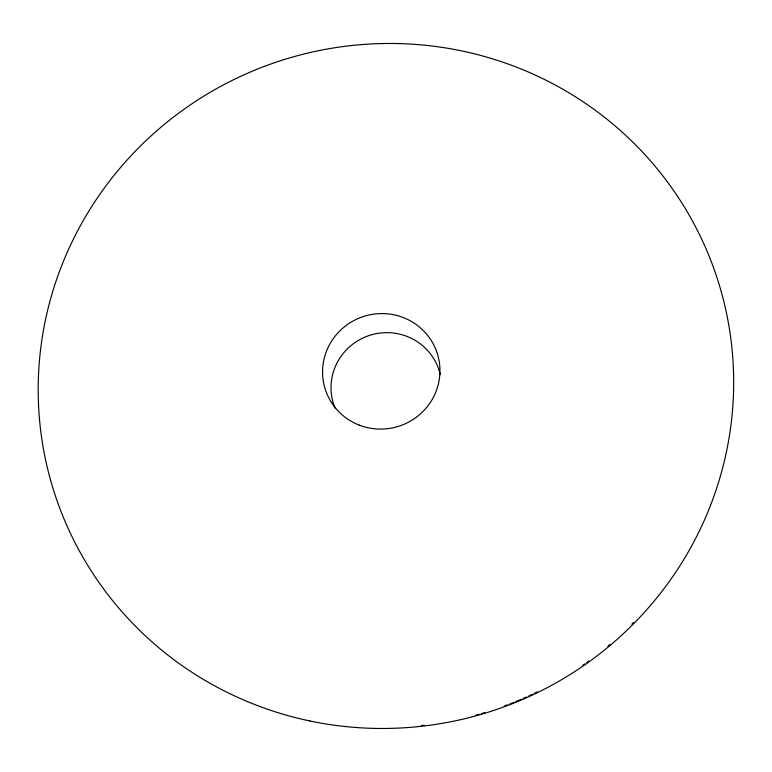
<?xml version="1.0" encoding="UTF-8"?>
<svg xmlns="http://www.w3.org/2000/svg" width="772" height="772" viewBox="0 0 772 772"><rect width="100%" height="100%" fill="white"/><g stroke="black" fill="none" stroke-linecap="round" stroke-linejoin="round"><path stroke-width="1.16" d="M335.058 408.156A55.391 54.426 -17.7 0 1 369.711 335.337A55.391 54.426 -17.7 0 1 440.223 374.488M633.542 622.464A345.277 339.014 -17.7 0 1 631.872 624.162M609.793 644.572A345.277 339.014 -17.7 0 1 607.94 646.125M588.795 661.035A345.277 339.014 -17.7 0 1 586.817 662.453M584.838 663.852A345.277 339.014 -17.7 0 1 582.85 665.242M537.399 691.895A345.277 339.014 -17.7 0 1 534.156 693.468M531.985 694.491A345.277 339.014 -17.7 0 1 528.714 696.006M526.514 697A345.277 339.014 -17.7 0 1 523.213 698.457M521.003 699.413A345.277 339.014 -17.7 0 1 515.445 701.729M513.216 702.636A345.277 339.014 -17.7 0 1 509.848 703.958M507.6 704.817A345.277 339.014 -17.7 0 1 504.222 706.081M484.903 712.566A345.277 339.014 -17.7 0 1 481.477 713.589M479.19 714.245A345.277 339.014 -17.7 0 1 475.764 715.2M424.118 725.284A345.277 339.014 -17.7 0 1 421.724 725.555M359.163 425.092A58.797 57.649 -17.7 0 0 439.393 362.772A58.797 57.649 -17.7 0 0 345.219 326.16A58.797 57.649 -17.7 0 0 359.163 425.092M309.871 720.971A348.326 341.899 -17.7 0 0 717.815 280.217A348.326 341.899 -17.7 0 0 130.092 156.726A348.326 341.899 -17.7 0 0 309.871 720.971"/></g></svg>
